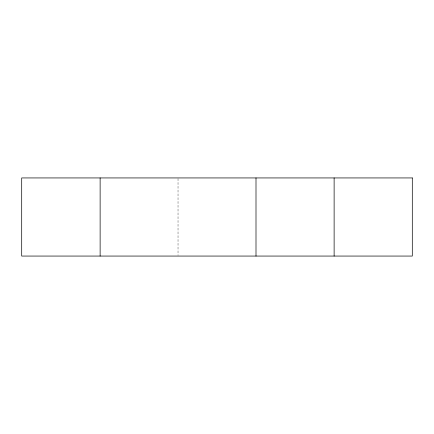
<?xml version="1.0" encoding="UTF-8"?>
<svg xmlns="http://www.w3.org/2000/svg" width="434" height="434" viewBox="0 0 434 434"><rect width="100%" height="100%" fill="white"/><g stroke="black" fill="none" stroke-linecap="round" stroke-linejoin="round"><path stroke-width="0.33" stroke-dasharray="2.17 1.63" d="M178.027 178.613L178.027 255.387"/><path stroke-width="0.65" d="M334.12 177.94L334.12 256.06M256 177.94L256 256.06M100.124 177.94L100.124 256.06M412.3 177.94L21.7 177.94L21.7 256.06L412.3 256.06L412.3 177.94"/></g></svg>
